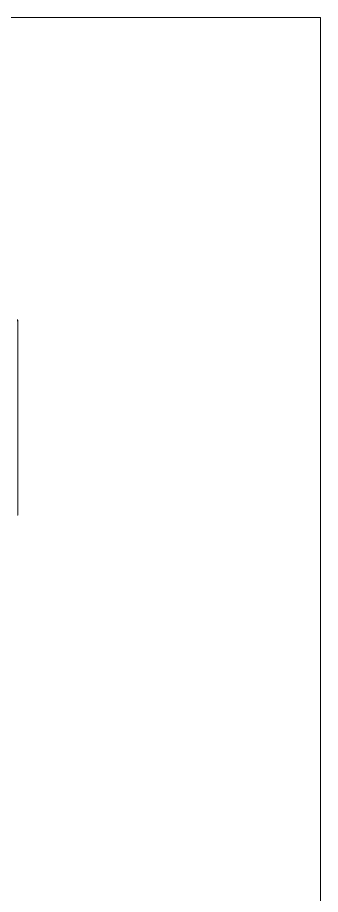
# Model space of a CAD drawing. Header units: millimetres. Extents: x 2 to 278, y 1 to 215.
# Drawn here: x 257.2 to 278, y 154.6 to 214.6 of the extents above; entities that cross this region are included whole.
import ezdxf

# ---------------------------------------------------------------- set-up
doc = ezdxf.new("R2010")
doc.units = ezdxf.units.MM

msp = doc.modelspace()

# ---------------------------------------------------------------- linework, layer by layer
at = {"color": 7, "linetype": 'Continuous', "lineweight": 0}
for p, q in [((1.5793501, 214.64538), (277.98920685, 214.64538)), ((277.98920685, 0.90316426), (277.98920685, 214.64538)), ((257.2425382, 180.59466668), (257.2425382, 193.90895178))]:
    msp.add_line(p, q, dxfattribs=at)
at = {"color": 7, "linetype": 'Continuous', "lineweight": 0, "flags": 128}
msp.add_lwpolyline([(257.22301198, 180.58339702), (257.23130284, 180.58818306), (257.2374635, 180.59173903), (257.24125722, 180.59392828), (257.2425382, 180.59466668), (257.24125722, 180.59392584), (257.2374635, 180.59173425), (257.23130284, 180.58817611), (257.22301198, 180.58338818)], dxfattribs=at)
at = {"color": 7, "linetype": 'Continuous', "lineweight": 0}
msp.add_ellipse((257.17587153, 193.94744389), major_axis=(-0.04714237, 0.08164855), ratio=0.5773346305, start_param=3.1415520216, end_param=4.7123483484, dxfattribs=at)

doc.saveas('drawing.dxf')
